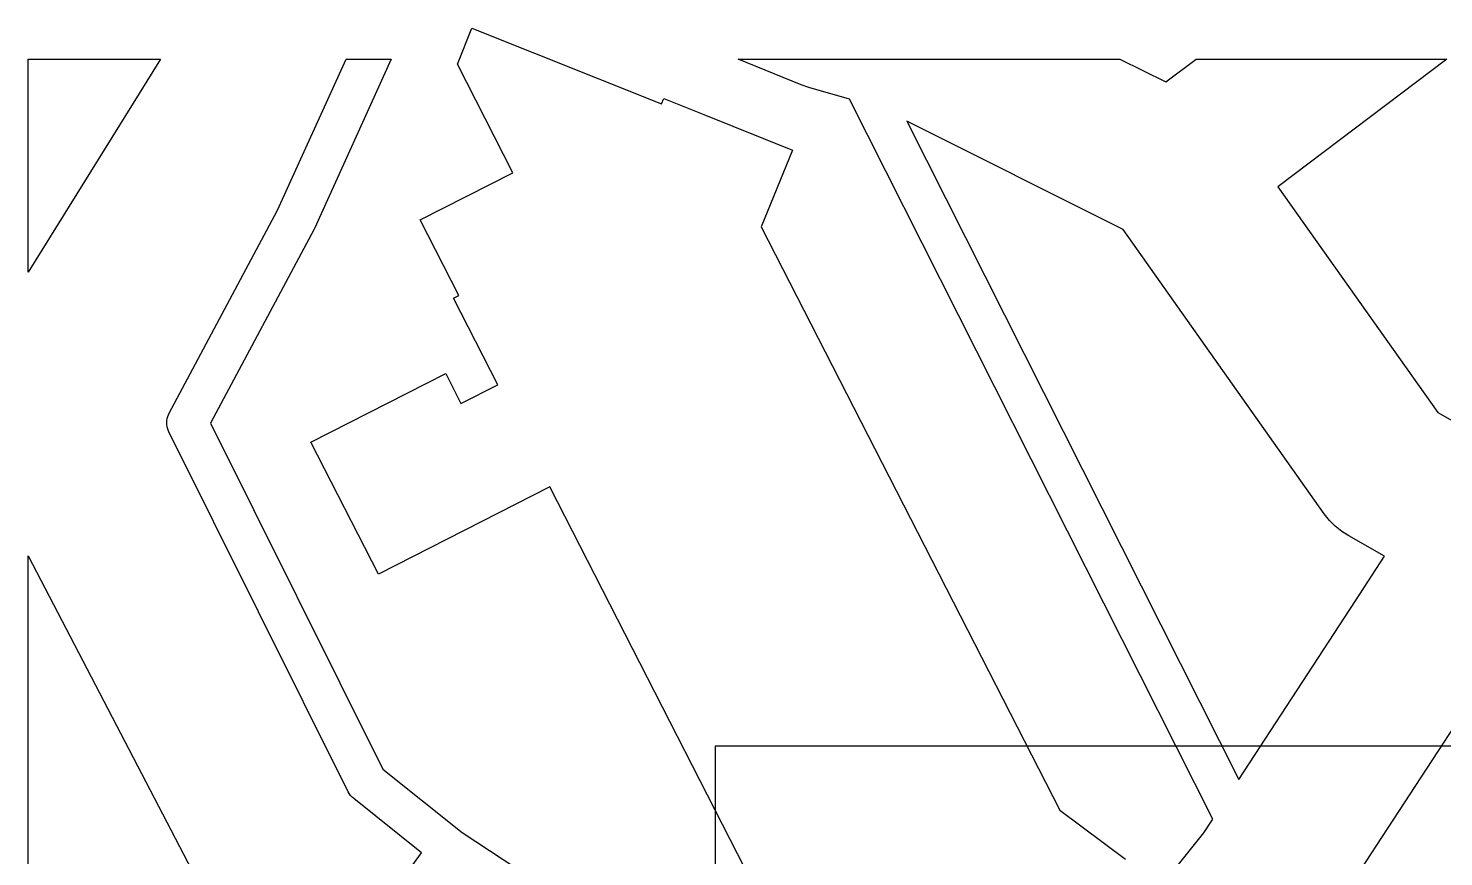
# Model space of a CAD drawing. Extents: x -2942 to 2655, y -2732 to 2337.
# Drawn here: x -2468 to -439, y 1151 to 2337 of the extents above; entities that cross this region are included whole.
import ezdxf

# ---------------------------------------------------------------- set-up
doc = ezdxf.new("R2010")
doc.units = 0
for name, color, linetype in [('C-BLDG-EXST', 7, 'Continuous'), ('C-ROAD', 7, 'Continuous'), ('V-PROP-LINE', 7, 'Continuous')]:
    doc.layers.add(name, color=color, linetype=linetype)

msp = doc.modelspace()

# ---------------------------------------------------------------- linework, layer by layer
at = {"layer": 'C-BLDG-EXST'}
msp.add_lwpolyline([(-1332.68338, 923.05252), (-1719.92201, 1680.29504), (-1965.8563, 1555.39354), (-2062.66596, 1744.26898), (-1869.3163, 1842.62346), (-1847.47346, 1799.53898), (-1794.88882, 1826.52118), (-1858.26005, 1950.55228), (-1850.70943, 1954.46906), (-1905.99071, 2062.83307), (-1773.31564, 2129.85339), (-1852.59709, 2285.65386), (-1832.10256, 2337.00709), (-1560.28046, 2228.64307), (-1556.77482, 2236.47661), (-1499.60588, 2213.41118), (-1372.59377, 2162.49315), (-1417.08846, 2052.82354), (-989.4001, 1217.24559), (-895.28709, 1147.1789)], dxfattribs=at)
at = {"layer": 'C-ROAD'}
for points in [[(-2467.54623, 1987.54386), (-2467.54623, 2292.99903), (-2278.08811, 2292.99903), (-2467.54623, 1987.54386)], [(-524.14034, 1581.05433), (-575.31836, 1609.962), (-585.35371, 1616.38327), (-594.62277, 1623.86829), (-603.01329, 1632.32643), (-610.42368, 1641.65526), (-898.67452, 2048.64652), (-1208.68455, 2203.81649), (-732.85216, 1261.18907), (-565.43039, 1516.84807), (-524.14034, 1581.05433)], [(-384.03547, 1398.59547), (-591.51842, 1081.76161), (-498.52245, 1013.6814), (147.93748, 966.40882), (184.18503, 1473.73248), (-141.57368, 1490.7937), (-145.09509, 1491.03574), (-315.26749, 1505.52319), (-383.54697, 1399.34821), (-384.03547, 1398.59547)]]:
    msp.add_lwpolyline(points, close=True, dxfattribs=at)
for points in [[(-2060.6049, 940.4517), (-1903.86804, 1156.06596), (-2001.26012, 1233.76677), (-2003.65739, 1235.90266), (-2005.80858, 1238.28621), (-2007.68826, 1240.88924), (-2009.27419, 1243.68096), (-2265.99507, 1758.95403), (-2267.12815, 1761.52875), (-2268.01108, 1764.1996), (-2268.63584, 1766.94235), (-2268.99678, 1769.73211), (-2269.0906, 1772.54356), (-2268.91646, 1775.35117), (-2268.47595, 1778.12947), (-2267.77305, 1780.85325), (-2266.81415, 1783.49778), (-2265.60795, 1786.03906), (-2110.46361, 2076.33953), (-2012.18735, 2292.99903), (-1947.34088, 2292.99903), (-2057.07898, 2051.0708), (-2057.92758, 2049.35078), (-2206.34008, 1771.64669), (-1959.32728, 1275.85903), (-1846.01874, 1185.45984), (-1378.73273, 877.64418)], [(-1207.80623, 653.92678), (-782.9438, 1184.69734), (-770.20889, 1204.14401), (-1290.76102, 2235.36156), (-1348.77431, 2252.16019), (-1359.73228, 2255.98074), (-1450.02142, 2292.99903), (-903.0838, 2292.99903), (-837.56565, 2260.20509), (-794.08132, 2292.99903), (-434.46031, 2292.99903), (-676.89948, 2110.16223), (-447.7242, 1786.58179), (-338.35988, 1724.80786)], [(-2467.54623, 1112.77646), (-2467.54623, 1581.51159), (-2166.61459, 1003.75862)]]:
    msp.add_lwpolyline(points, dxfattribs=at)
at = {"layer": 'V-PROP-LINE'}
msp.add_lwpolyline([(-1483.29426, -1036.86159), (1478.75343, -1036.86159), (1478.75343, 1308.74706), (-1483.29426, 1308.74706)], close=True, dxfattribs=at)

doc.saveas('drawing.dxf')
